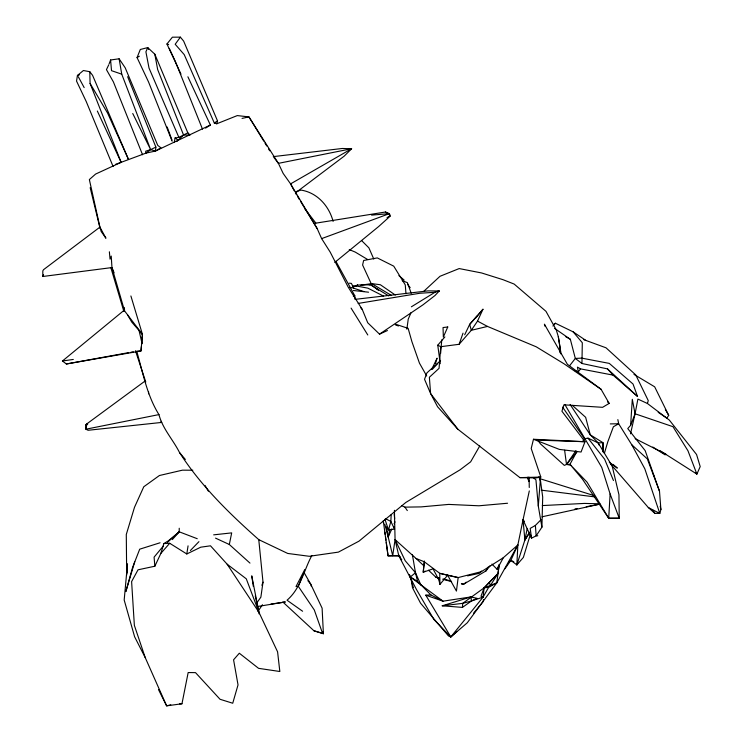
<?xml version="1.0" encoding="UTF-8"?>
<svg xmlns="http://www.w3.org/2000/svg" width="743" height="743" viewBox="0 0 743 743"><rect width="100%" height="100%" fill="white"/><g stroke="black" fill="none" stroke-linecap="round" stroke-linejoin="round"><path stroke-width="1.11" d="M172.32 539.594L179.221 531.812L179.23 528.245M540.245 481.027L539.864 477.972M114.097 272.802L111.961 267.564L42.797 276.489L42.825 270.907L43.512 269.7L99.933 227.117L89.355 179.565L95.615 174.057L121.128 162.327L146.046 153.095L155.352 151.08L210.38 125.047L187.895 76.789M440.618 353.473L441.76 339.876M529.304 490.919L523.026 519.831L531.551 538.146L536.158 535.833L541.916 527.196L542.696 497.048L540.254 478.789L593.945 495.562M127.192 572.955L127.49 563.872L124.183 600.01L134.613 636.77L145.21 657.564L166.627 705.85L181.961 703.77L188.165 672.554L195.511 672.629L220.039 699.274L232.735 703.24L238.029 684.897L233.571 659.803L239.32 653.227L258.573 668.338L279.832 671.496L277.585 651.834L258.945 612.297L246.295 578.834L227.154 564.216L210.501 545.808L200.768 547.182L186.799 553.972L169.701 543.272L163.859 543.57L160.859 553.405L154.85 566.222L138.031 569.807L131.613 581.602L134.362 625.365L145.21 657.564M124.61 309.877L62.431 361.005L66.378 363.986L140.994 350.947L142.452 334.378L130.889 295.965M391.162 514.778L390.855 521.456L388.505 529.963L394.552 529.1L394.059 526.898M509.085 561.875L510.85 560.398L516.849 564.884L517.852 544.981L523.026 519.831L524.4 521.428M559.916 352.637L560.148 348.281L558.309 336.598L556.247 329.883L545.975 311.336L514.156 284.067L503.067 279.712L481.594 272.96L459.183 268.567L440.023 276.275L423.556 291.516M442.234 605.805L462.694 603.362L471.499 600.948L477.127 598.366L470.951 596.926L442.234 605.805L462.462 607.393L462.694 603.362L484.13 587.834L498.005 573.485L499.185 564.606M570.104 404.489L590.258 434.831L598.199 442.902L612.213 466.149L618.947 494.708L619.244 518.224L608.703 518.242L610.124 493.984L601.756 467.412L564.829 404.48M610.365 463.799L648.323 507.534L654.815 513.329L659.803 513.441L660.899 509.512L659.496 491.216L645.175 450.639L627.761 428.59L630.631 425.293L632.302 399.297L635.07 413.777L630.528 433.828M302.605 611.238L287.03 600.223C300.841 588.27 303.683 570.624 311.856 555.485M444.881 336.932L437.757 345.207L440.748 346.693L439.067 368.333L429.37 377.258L430.606 393.558L437.599 406.783L457.827 429.203L519.914 477.628L536 477.925L540.83 477.071L531.208 448.503L533.483 439.271L585.001 441.723L581.063 452.023L559.349 449.394L533.483 439.271M541.916 527.196L538.303 506.076L540.337 480.08L538.842 476.96M141.384 346.535L140.994 350.947L136.684 351.151C142.962 372.726 146.863 395.257 158.937 414.594C162.568 428.692 173.1 439.735 179.537 452.561C200.926 485.866 229.457 513.682 258.768 539.641L287.727 553.451L309.311 556.293L338.381 552.123L359.008 541.145L405.882 502.417L460.056 469.836L470.644 461.83L479.737 445.995M141.579 344.325L142.452 334.378L124.555 310.871L111.961 267.564L111.236 256.075L110.048 259.149L109.37 251.793M394.422 510.311L395.072 539.613L416.126 558.513L424.272 561.754L423.213 572.212L433.03 568.85L438.788 579.679L439.94 584.397L447.657 575.24L458.162 577.58L481.399 571.655L503.336 557.696L517.852 544.981L510.85 560.398L504.943 568.785M424.439 561.021L423.213 572.212L425.107 571.079M411.641 582.103L412.504 587.778L420.566 603.205L448.456 635.924L450.806 636.955L483.071 597.131L484.13 587.834L498.005 573.485L490.417 585.484L484.13 587.834L481.009 596.22L483.071 597.131L488.625 587.341L496.788 582.837L517.852 544.981M383.332 521.14L388.06 555.857L392.703 555.68L395.072 539.613L398.796 555.792L416.414 589.413L433.912 619.504L450.806 636.955L467.291 622.773L496.788 582.837L499.175 564.773M155.891 147.123L150.634 149.612L146.046 153.095L145.674 151.201L150.634 149.612L155.352 151.08L155.891 147.123L127.647 76.696M406.858 329.195L408.241 319.146L410.972 312.775M559.832 350.547L560.148 348.281L560.789 353.863M258.768 539.641L263.003 582.168L260.867 597.177L256.985 602.666M186.799 553.972L188.063 545.845M89.782 71.709L90.089 83.448L107.624 113.14L128.437 159.308L92.559 75.284L89.782 71.709L83.411 70.511L77.43 75.48L76.538 81.071L86.253 101.596L113.094 166.497M174.299 142.21L175.088 137.957L178.868 137.381L187.821 132.83L190.087 135.022L183.558 135.05L176.704 141.569M630.631 425.293L635.07 413.777L637.893 399.084L647.413 403.486L669.332 420.083L696.562 454.512L700.203 466.585L696.888 474.108L660.072 450.695M530.372 534.347L523.369 557.426L516.849 564.884L524.892 540.003L527.159 528.775M249.964 563.101L229.318 544.498L231.686 532.88L213.659 534.849M386.249 542.353L388.06 555.857L398.796 555.792L392.703 555.68L388.199 537.031L389.806 529.23M145.433 380.76L87.015 423.724L85.872 429.213L88.12 430.271L161.723 422.423L160.971 421.262M491.959 564.076L497.095 569.314L497.671 567.085M180.373 37.15L175.19 44.255L184.227 54.62L214.309 123.004L216.77 123.784L217.513 120.895L183.651 41.097L180.373 37.15L172.395 37.187L166.943 43.995L180.986 74.114M483.563 599.647L482.969 601.849L473.542 613.207M647.413 403.486L648.258 400.616L635.711 374.881L606.009 347.798L583.84 339.681M134.752 561.699L125.846 591.586L132.616 567.373L139.712 549.179L160.07 542.771M604.328 453.49L607.802 441.816L613.402 426.751L618.668 423.77L617.851 419.6M435.482 363.457L437.079 358.172L431.664 369.531M440.748 346.693L459.109 344.297L463.028 333.143M261.88 585.317L263.003 582.168M109.119 63.852L110.586 59.979L119.121 58.799L125.196 67.789L157.757 145.414L160.943 147.801L155.352 151.08M298.333 586.366L304.797 569.519L296.011 586.543L298.333 586.366L314.289 609.947L322.564 633.37L323.4 633.733L322.109 608.164L310.769 584.249L304.546 573.401M172.125 141.216L148.572 82.036L137.065 57.573L140.297 49.493L147.736 47.58L154.813 54.193L187.821 132.83M576.94 451.391L569.946 464.329L566.5 464.431L564.346 465.406L540.477 443.887L537.746 440.153M42.797 276.489L43.531 274.724M384.818 524.14L388.199 537.031L391.83 528.923M394.096 523.852L395.007 521.827M459.109 344.297L471.303 330.301L477.517 321.097L482.969 309.255L469.669 324.385L464.7 334.777M108.747 64.827L106.444 69.638L113.391 81.888L142.563 154.767M497.095 569.314L503.336 557.696M461.403 583.831L463.567 584.267L485.987 570.921L487.993 567.215M577.2 451.549L566.5 464.431L570.903 465.257M583.348 440.664L584.472 438.686L588.019 438.166L598.199 442.902L602.991 442.679L603.223 451.66M523.026 519.831L524.892 540.003L529.657 532.127M516.849 564.884L517.685 563.547M524.892 540.003L529.062 533.502M475.734 317.976L482.969 309.255M432.491 369.16L437.618 363.596M633.983 374.398L654.667 386.815L668.709 415.328L666.842 418.133L658.214 412.328M257.96 611.433L262.465 604.728M575.946 450.639L566.5 464.431L564.624 450.258M583.125 440.525L584.472 438.686L562.59 407.145M575.073 370.831L578.249 371.937L580.543 368.881L613.04 375.113L637.531 396.446L633.036 384.029L609.297 363.401L581.695 358.117L575.323 358.442L569.732 365.575M485.987 570.921L490.009 565.776M160.859 553.405L169.701 543.272M476.96 316.119L469.669 324.385L471.303 330.301L487.492 326.428L536.26 346.823L564.03 363.791L601.078 389.295L609.176 403.393L602.592 407.322L563.937 404.824L561.931 411.241L585.001 441.723L536.409 440.079M552.903 326.028L555.411 323.251L573.132 331.842L585.939 340.489M456.889 631.531L450.806 636.955L425.758 595.162L430.912 594.939L443.032 601.18L470.951 596.926L471.499 600.948L462.462 607.393M190.375 550.526L198.929 541.666M530.623 534.96L531.551 538.146L530.196 528.394L535.387 525.431L541.025 519.673M158.937 414.594L85.872 429.213L85.677 425.033L87.015 423.724M481.622 571.061L479.207 573.373L467.635 575.862M440.571 360.559L426.946 372.856L424.541 379.283L430.606 393.558L457.827 429.203M313.908 223.467L385.45 212.015L389.406 213.65L390.056 216.278L378.633 226.55L334.777 262.428M163.219 546.142L154.098 557.129L154.85 566.222M167.426 542.371L179.221 531.812L197.248 538.712M412.346 554.51L415.486 572.714L410.331 577.014L443.032 601.18L425.758 595.162M179.221 531.812L168.317 540.848L163.859 543.57M466.26 582.159L463.567 584.267L461.44 583.701M295.695 192.734L344.13 156.197L351.625 148.739L342.235 148.479L273.266 156.624M387.029 217.718L388.933 216.389M553.572 324.515L555.411 323.251M216.77 123.784L237.296 115.583L248.942 116.902L278.402 163.349L283.157 173.407L290.587 183.883L317.168 228.575L321.635 238.614L330.217 252.146L348.086 286.956L362.268 309.478L367.739 322.768L379.506 334.146L422.934 304.862L434.943 295.565L439.28 290.977L428.005 290.885L355.005 299.364L354.792 295.751L335.892 261.267M214.309 123.004L217.513 120.895M205.597 128.112L210.38 125.047M411.39 306.803L434.961 292.287L439.28 290.977L437.06 291.544M137.065 57.573L139.34 56.217M369.206 284.94L371.714 283.612L380.36 284.745L395.313 295.036M353.324 296.503L354.792 295.751M85.677 425.033L87.758 424.012M354.717 286.361L357.513 285.071L370.636 284.783L388.71 295.89M379.506 334.146L387.437 330.542M496.788 582.837L490.417 585.484L489.265 582.373M321.635 238.614L389.406 213.65L390.056 216.278M115.509 164.389L121.128 162.327L90.089 83.448M471.499 600.948L483.071 597.131M77.43 75.48L79.482 74.811M295.575 191.74L301.082 190.097C317.27 192.669 329.093 206.025 333.115 221.405M170.788 704.819L166.627 705.85L158.491 689.588M542.149 516.766L599.759 504.163M242.051 118.397L248.942 116.902L263.774 141.124M574.971 508.946L577.227 508.5M586.246 506.745L599.768 504.107M66.378 363.986L128.753 352.6M131.019 352.182L133.285 351.773M358.172 303.432L419.795 293.262L434.961 292.287M257.58 606.492L285.368 601.969L270.981 604.078M360.838 285.201L371.714 283.612L391.227 295.305M62.431 361.005L73.306 359.436M484.13 587.834L488.625 587.341M507.562 503.243L478.929 505.788L448.698 504.413L421.095 506.893L404.981 507.144L401.991 505.807M371.584 215.117L389.406 213.65M542.297 505.574L584.397 503.42L599.722 503.791M179.657 703.844L181.961 703.77M519.914 477.628L540.83 477.071M537.793 535.787L536.158 535.833L535.387 525.431M610.272 423.9L618.668 423.77L631.745 444.723L644.813 468.777L659.803 513.441L648.323 507.534M352.358 285.906L355.609 285.869L367.859 288.145L383.369 296.002M608.703 518.242L587.044 482.161L569.946 464.329L582.512 479.235L608.703 518.242L619.244 518.224L610.124 493.984M192.827 470.226L182.434 470.17L159.411 475.52L143.78 486.758L134.492 507.32L126.291 534.477L126.681 575.017M349.117 283.194L351.355 283.362L353.761 287.875L349.451 287.439M353.399 290.513L368.574 292.203M541.35 490.157L594.827 496.9M554.584 328.378L570.345 339.31L575.323 358.442L581.945 363.494L607.505 368.899L637.531 396.446M428.525 570.234L435.965 577.274L439.15 578.054M443.395 579.085L450.815 580.896M435.965 577.274L438.203 577.905M442.67 579.159L451.605 581.676M282.907 602.071L313.955 630.779L322.564 633.37M313.955 630.779L323.4 633.733L322.926 631.531M353.287 288.08L363.884 291.572M395.415 324.162L408.139 328.36L411.919 341.696L419.451 363.132L426.705 375.977M132.746 113.512L150.634 149.612L121.741 74.161L111.515 70.678L110.586 59.979M635.07 413.777L672.963 426.686L687.962 450.778L696.888 474.108L695.754 472.529M166.943 43.995L168.661 44.589M395.295 324.802L398.452 326.001M402.242 280.687L407.405 282.656L411.213 293.271M349.247 249.574L355.247 252.091L367.479 259.409M510.85 560.398L513.784 561.745M215.544 538.136L229.318 544.498M635.154 438.649L665.942 454.196M385.487 518.651L390.855 521.456L394.552 529.1M477.517 321.097L487.492 326.428M565.451 336.523L570.345 339.31M580.543 368.881L577.441 367.107L578.249 371.937M385.45 212.015L388.338 213.696M430.912 594.939L417.51 581.36L410.331 577.014L409.421 574.608L413.433 587.722M652.772 447.045L665.189 454.902M370.636 284.783L378.596 290.197L376.692 288.897M609.297 462.267L617.312 468.099L613.021 464.375M175.088 137.957L178.106 140.186M601.078 389.295L567.373 364.284L544.396 324.162L545.083 326.335M424.272 561.754L439.745 573.327L447.657 575.24L456.434 591.075L458.162 577.58L439.745 573.327L439.94 584.397M398.907 275.616L404.155 280.083M533.363 477.61L535.944 479.894L538.303 506.076M572.361 405.372L585.642 417.306L590.258 434.831L602.991 442.679L603.037 451.948M631.745 444.723L647.339 458.942L659.496 491.216M607.542 401.87L609.176 403.393M416.126 558.513L423.566 565.544M361.618 240.574L368.89 247.846L373.785 259.038M360.773 307.806L362.268 309.478M607.505 368.899L613.04 375.113M420.919 585.057L415.486 572.714L405.186 560.724L395.072 539.613M573.132 331.842L582.308 342.727L581.945 363.494M179.537 452.561L185.36 459.462M307.862 580.664L310.769 584.249L311.401 586.441M407.508 284.281L410.182 287.634M588.019 438.166L604.626 459.193L613.458 480.526M398.75 555.067L400.152 556.869M315.812 223.021L304.918 208.894M273.907 157.46L278.402 163.349L351.625 148.739L290.587 183.883L294.293 190.877M398.601 555.132L401.768 559.785M404.981 507.144L407.303 510.59M227.154 564.216L258.945 612.297L251.747 575.844L253.335 586.478M351.086 308.113L367.785 334.972M264.963 143.055L266.737 145.962M268.52 148.869L269.709 150.81M295.342 192.874L296.522 194.805M297.702 196.737L299.475 199.635M300.655 201.557L317.168 228.575M205.012 485.411L208.402 491.207M665.347 409.542L668.709 415.328M653.088 510.339L654.815 513.329M127.555 314.846L131.827 322.202L142.452 334.378L139.108 330.83L142.071 343.526M78.294 76.715L84.173 87.6M148.591 49.382L147.736 47.58L145.907 51.824L149.027 68.096L178.868 137.381M169.246 48.36L175.339 61.428L202.495 129.143M371.305 283.91L362.603 265.01L363.624 260.496L377.286 257.905L393.744 266.161L405.269 284.903L405.975 293.791M97.333 111.032L121.128 162.327M183.558 135.05L157.665 69.554L154.813 54.193M387.911 528.357L388.505 529.963L384.948 519.255M167.156 126.979L171.967 140.028M598.199 442.902L598.932 444.955M527.753 478.297L528.886 481.566L528.022 477.015M135.467 350.742L145.777 382.069M110.865 267.684L123.84 311.345M90.182 187.682L99.999 228.166M415.486 572.714L417.51 581.36M438.314 577.562L438.788 579.679M653.357 474.192L653.831 476.402M660.193 506.206L660.899 509.512M255.267 595.877L259.084 613.885M386.369 526.806L388.199 537.031M119.121 58.799L121.741 74.161M558.309 336.598L560.733 351.783M437.757 345.207L440.265 363.699M383.286 520.889L383.574 523.035M384.883 532.22L385.19 534.477M385.487 536.725L385.942 540.105M124.174 307.444L124.555 310.871M394.199 514.277L394.654 518.595M529.118 477.238L529.257 487.492M148.535 391.589L148.563 393.846M447.76 326.985L443.348 337.016L443.042 327.552L447.76 326.985M357.513 285.071L355.609 286.399L357.513 285.071M105.84 238.076L101.206 231.565L99.933 227.117L105.84 238.076"/></g></svg>
